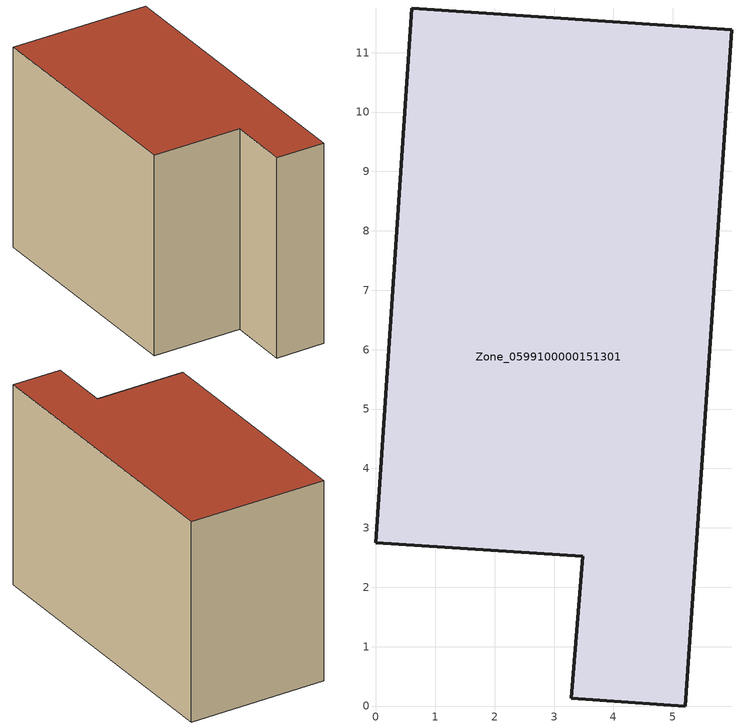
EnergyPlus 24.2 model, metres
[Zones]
Zone_0599100000151301
 floor ground (C_G): 5.99,11.39 5.21,0 3.29,0.13 3.48,2.52 0,2.75 0.6,11.75 z0
 wall outside (C_F): 5.21,0 5.99,11.39 0.6,11.75 0,2.75 3.48,2.52 3.29,0.13 5.21,0 z0:7.88
 roof outside (C_R): 3.29,0.13 5.21,0 5.99,11.39 0.6,11.75 0,2.75 3.48,2.52 z7.88
[BUILDING]
Pand.0599100000151301: North Axis=0; Terrain=City; Loads Convergence Tolerance Value=0.04; Temperature Convergence Tolerance Value=0.4; Solar Distribution=FullExterior; Maximum Number of Warmup Days=25; Minimum Number of Warmup Days=1
[Site:Location]
Rotterdam.The.Hague.AP_ZH_NLD Design_Conditions: Latitude=51.96; Longitude=4.45; Time Zone=1; Elevation=-4.5
[SITE:GROUNDTEMPERATURE:BUILDINGSURFACE]
18, 18, 18, 18, 18, 18, 18, 18, 18, 18, 18, 18
[MATERIAL] Thermal Absorptance=0.9; Solar Absorptance=0.7; Visible Absorptance=0.7
Name | Roughness | Thickness | Conductivity | Density | Specific Heat
G.TI.1975-1991 | MediumSmooth | 0.15 | 0.288461 | 540 | 1210
F.TI.1975-1991 | Rough | 0.3 | 0.230769 | 1920 | 840
R.TI.1975-1991 | MediumRough | 0.2 | 0.153846 | 1500 | 1000
[CONSTRUCTION]
C_G: G.TI.1975-1991
C_F: F.TI.1975-1991
C_R: R.TI.1975-1991
[ZONE]
Zone_0599100000151301: Type=1; Multiplier=1; Ceiling Height=Autocalculate; Volume=Autocalculate; Floor Area=autocalculate; Part of Total Floor Area=Yes
[ZONEINFILTRATION:DESIGNFLOWRATE]
Infil_Zone_0599100000151301: Zone or ZoneList or Space or SpaceList=Zone_0599100000151301; Schedule=AlwaysOn; Design Flow Rate Calculation Method=Flow/Area; Flow Rate per Floor Area=0.003; Constant Term Coefficient=1; Temperature Term Coefficient=0; Velocity Term Coefficient=0; Velocity Squared Term Coefficient=0
[HVACTEMPLATE:ZONE:IDEALLOADSAIRSYSTEM]
Zone_0599100000151301: Maximum Heating Supply Air Temperature=50; Minimum Cooling Supply Air Temperature=13; Maximum Heating Supply Air Humidity Ratio=0.0156; Minimum Cooling Supply Air Humidity Ratio=0.0077; Heating Limit=NoLimit; Cooling Limit=NoLimit; Dehumidification Control Type=ConstantSensibleHeatRatio; Cooling Sensible Heat Ratio=0.7; Dehumidification Setpoint=60; Humidification Control Type=None; Humidification Setpoint=30; Outdoor Air Method=None; Outdoor Air Flow Rate per Person=0.00944; Outdoor Air Flow Rate per Zone Floor Area=0; Outdoor Air Flow Rate per Zone=0; Demand Controlled Ventilation Type=None; Outdoor Air Economizer Type=NoEconomizer; Heat Recovery Type=None; Sensible Heat Recovery Effectiveness=0.7; Latent Heat Recovery Effectiveness=0.65
[ZONECONTROL:THERMOSTAT]
ThermostatControl_Zone_0599100000151301: Zone or ZoneList=Zone_0599100000151301; Control Type Schedule=DualSetpointControlType; Control 1=Thermostat_Zone_0599100000151301; Temperature Difference Between Cutout And Setpoint=0
[THERMOSTATSETPOINT:DUALSETPOINT]
Thermostat_Zone_0599100000151301: Heating Setpoint Temperature Schedule=HeatingSetpoint_Zone_0599100000151301; Cooling Setpoint Temperature Schedule=CoolingSetpoint_Zone_0599100000151301
[SCHEDULE:COMPACT]
HeatingSetpoint_Zone_0599100000151301: Through: 12/31, For: AllDays, Until: 24:00, 21
CoolingSetpoint_Zone_0599100000151301: Through: 12/31, For: AllDays, Until: 24:00, 24
DualSetpointControlType: Through: 12/31, For: AllDays, Until: 24:00, 4
AlwaysOn: Through: 12/31, For: AllDays, Until: 24:00, 1
